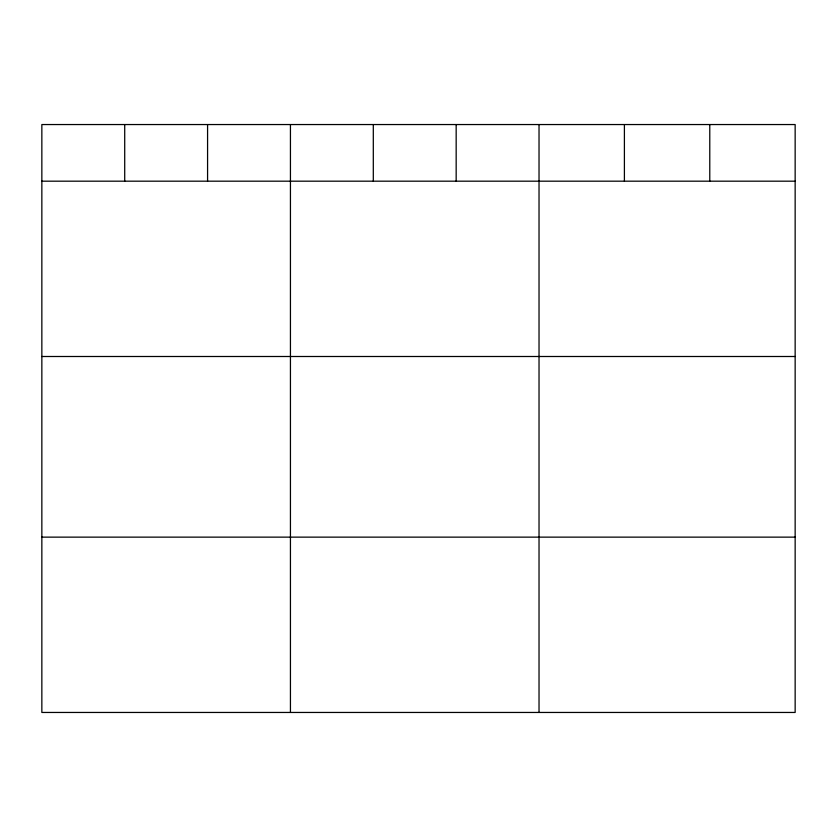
<?xml version="1.0" encoding="UTF-8"?>
<svg xmlns="http://www.w3.org/2000/svg" width="837" height="837" viewBox="0 0 837 837"><rect width="100%" height="100%" fill="white"/><g stroke="black" fill="none" stroke-linecap="round" stroke-linejoin="round"><path stroke-width="1.26" d="M795.15 181.179L795.15 712.454L41.85 712.454L41.85 124.546L795.15 124.546L795.15 181.179L41.85 181.179M41.85 356.499L795.15 356.499M41.85 537.134L795.15 537.134M709.776 124.546L709.776 181.179M624.402 124.546L624.402 181.179M539.028 124.546L539.028 712.454M456.165 124.546L456.165 181.179M373.302 124.546L373.302 181.179M290.439 124.546L290.439 712.454M207.576 124.546L207.576 181.179M124.713 124.546L124.713 181.179"/></g></svg>
